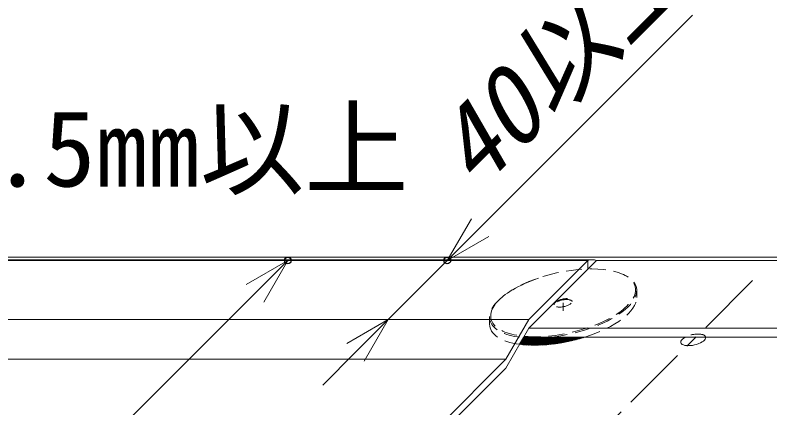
# Model space of a CAD drawing. Units: millimetres, scale not verified. Extents: x -840 to 840, y -594 to 594.
# Drawn here: x -162.8 to -49, y 308.7 to 368 of the extents above; entities that cross this region are included whole.
import ezdxf
from ezdxf.enums import TextEntityAlignment as Align

# ---------------------------------------------------------------- set-up
doc = ezdxf.new("R2010")
doc.units = ezdxf.units.MM
doc.header["$LTSCALE"] = 2
doc.header["$PDMODE"] = 32
doc.header["$PDSIZE"] = 1
doc.linetypes.add('CHAIN1', pattern=[8, 5, -1, 1, -1])
doc.linetypes.add('DASHED1', pattern=[1.8, 1.2, -0.6])
for name, color, linetype, lineweight in [('0-2_文字', 5, 'Continuous', 9), ('0-4_0', 7, 'Continuous', 9), ('0-6_寸法線', 7, 'Continuous', 9), ('0-8_中心線', 2, 'CHAIN1', 9), ('0-B_部材(ﾋﾞｽ類)', 7, 'Continuous', 9), ('0-C_IBｼｰﾄ', 7, 'Continuous', 9), ('0-D_IBリキッド', 7, 'Continuous', 9), ('0-E_部材(積層鋼板)', 4, 'Continuous', 9)]:
    doc.layers.add(name, color=color, linetype=linetype, lineweight=lineweight)
doc.layers.add('1-1_Defpoints', color=7, linetype='Continuous')
doc.styles.add('ＭＳ ゴシック', font='')
doc.styles.get('ＭＳ ゴシック').set_extended_font_data('MS Gothic')

# ---------------------------------------------------------------- blocks, each defined once
blk = doc.blocks.new('_Open30')
at = {"layer": '0-4_0'}
blk.add_line((0, 0), (-2, 0), dxfattribs=at)
blk.add_lwpolyline([(-2, 0.5359), (0, 0), (-2, -0.5359)], dxfattribs=at)

msp = doc.modelspace()

# ---------------------------------------------------------------- linework, layer by layer
at = {"layer": '0-6_寸法線'}
for p, q in [((-92.689, 335.936), (-60.631, 367.995)), ((-104.116, 330.986), (-121.695, 330.986)), ((-106.541, 322.084), (-97.639, 330.986)), ((-90.038, 330.986), (-97.639, 330.986)), ((-234.947, 217.734), (-126.645, 326.036)), ((-98.94, 322.084), (-106.541, 322.084)), ((-111.491, 317.134), (-116.441, 312.185))]:
    msp.add_line(p, q, dxfattribs=at)
at = {"layer": '0-8_中心線'}
for p, q in [((-296.254, 83.309), (-51.124, 328.439)), ((-80.171, 323.392), (-80.171, 324.592))]:
    msp.add_line(p, q, dxfattribs=at)
at = {"layer": '0-B_部材(ﾋﾞｽ類)'}
msp.add_ellipse((-60.552, 319.011), major_axis=(-1.871, -0.415), ratio=0.414214, start_param=5.3115096, end_param=9.4136063, dxfattribs=at)
at = {"layer": '0-B_部材(ﾋﾞｽ類)', "color": 134, "linetype": 'DASHED1'}
msp.add_ellipse((-60.552, 319.011), major_axis=(-1.871, -0.415), ratio=0.414214, start_param=3.130421, end_param=5.3115096, dxfattribs=at)
at = {"layer": '0-C_IBｼｰﾄ'}
for p, q in [((191.938, 331.501), (-514.728, 331.501)), ((-76.443, 330.986), (-515.243, 330.986)), ((-85.346, 322.084), (-76.443, 330.986)), ((-85.346, 320.751), (-75.124, 330.973)), ((-76.443, 329.653), (-76.443, 330.986)), ((191.41, 330.973), (-75.124, 330.973)), ((-85.346, 322.084), (-524.146, 322.084)), ((-88.806, 316.09), (-85.346, 322.084)), ((-88.806, 314.757), (-85.346, 320.751)), ((181.188, 320.751), (-85.346, 320.751)), ((179.854, 319.417), (-86.115, 319.417)), ((-88.806, 316.09), (-530.139, 316.09)), ((-125.36, 279.536), (-88.806, 316.09)), ((-124.211, 279.352), (-88.806, 314.757))]:
    msp.add_line(p, q, dxfattribs=at)
at = {"layer": '0-D_IBリキッド'}
for p, q in [((-75.803, 331.087), (-515.142, 331.087)), ((-76.443, 329.653), (-75.124, 330.973))]:
    msp.add_line(p, q, dxfattribs=at)
msp.add_arc((-75.803, 329.013), 2.075, 70.8675, 107.96914, dxfattribs=at)
at = {"layer": '0-E_部材(積層鋼板)', "color": 134, "linetype": 'DASHED1'}
for p, q in [((-69.065, 326.481), (-69.065, 325.414)), ((-91.268, 322.437), (-91.268, 321.371))]:
    msp.add_line(p, q, dxfattribs=at)
at = {"layer": '0-E_部材(積層鋼板)'}
for p, q in [((-86.16, 319.34), (-86.738, 318.339)), ((-86.678, 318.332), (-85.706, 319.304)), ((-86.572, 318.627), (-85.882, 319.317)), ((-86.511, 318.311), (-85.528, 319.294)), ((-85.775, 318.242), (-86.421, 318.888)), ((-85.573, 318.229), (-86.352, 319.008)), ((-86.341, 318.292), (-85.348, 319.285)), ((-86.314, 319.073), (-86.056, 319.331)), ((-85.374, 318.219), (-86.283, 319.127)), ((-85.178, 318.211), (-86.214, 319.247)), ((-86.17, 318.275), (-85.167, 319.277)), ((-86.115, 319.336), (-86.145, 319.366)), ((-86.126, 319.337), (-86.045, 319.417)), ((-84.983, 318.205), (-86.115, 319.336)), ((-85.991, 319.325), (-86.083, 319.417)), ((-86.021, 319.328), (-85.932, 319.417)), ((-85.997, 318.259), (-84.984, 319.271)), ((-85.868, 319.316), (-85.969, 319.417)), ((-85.917, 319.319), (-85.819, 319.417)), ((-84.791, 318.201), (-85.908, 319.319)), ((-85.746, 319.307), (-85.856, 319.417)), ((-85.822, 318.245), (-84.799, 319.268)), ((-85.812, 319.312), (-85.706, 319.417)), ((-85.625, 319.299), (-85.743, 319.417)), ((-85.706, 319.304), (-85.593, 319.417)), ((-84.6, 318.199), (-85.705, 319.304)), ((-85.645, 318.234), (-84.613, 319.266)), ((-85.505, 319.292), (-85.63, 319.417)), ((-85.599, 319.298), (-85.48, 319.417)), ((-85.386, 319.286), (-85.517, 319.417)), ((-84.412, 318.199), (-85.505, 319.292)), ((-85.492, 319.291), (-85.366, 319.417)), ((-85.467, 318.224), (-84.424, 319.266)), ((-85.267, 319.281), (-85.404, 319.417)), ((-85.384, 319.286), (-85.253, 319.417)), ((-84.225, 318.201), (-85.307, 319.283)), ((-85.15, 319.277), (-85.291, 319.417)), ((-85.287, 318.215), (-84.235, 319.267)), ((-85.276, 319.281), (-85.14, 319.417)), ((-85.033, 319.273), (-85.177, 319.417)), ((-85.167, 319.277), (-85.027, 319.417)), ((-84.039, 318.204), (-85.111, 319.275)), ((-85.105, 318.208), (-84.043, 319.27)), ((-84.917, 319.27), (-85.064, 319.417)), ((-85.058, 319.274), (-84.914, 319.417)), ((-84.802, 319.268), (-84.951, 319.417)), ((-84.947, 319.271), (-84.801, 319.417)), ((-84.921, 318.204), (-83.849, 319.276)), ((-83.856, 318.209), (-84.917, 319.27)), ((-84.687, 319.267), (-84.838, 319.417)), ((-84.836, 319.269), (-84.688, 319.417)), ((-84.735, 318.2), (-83.653, 319.283)), ((-84.725, 319.267), (-84.574, 319.417)), ((-84.573, 319.266), (-84.725, 319.417)), ((-83.673, 318.215), (-84.725, 319.267)), ((-84.613, 319.266), (-84.461, 319.417)), ((-84.46, 319.265), (-84.612, 319.417)), ((-84.549, 318.199), (-83.456, 319.291)), ((-83.492, 318.223), (-84.535, 319.266)), ((-84.5, 319.265), (-84.348, 319.417)), ((-84.347, 319.266), (-84.499, 319.417)), ((-84.387, 319.266), (-84.235, 319.417)), ((-84.235, 319.267), (-84.386, 319.417)), ((-84.359, 318.199), (-83.257, 319.302)), ((-83.313, 318.232), (-84.347, 319.266)), ((-84.273, 319.267), (-84.122, 319.417)), ((-84.124, 319.269), (-84.272, 319.417)), ((-84.169, 318.202), (-83.056, 319.314)), ((-83.135, 318.243), (-84.161, 319.268)), ((-84.013, 319.271), (-84.159, 319.417)), ((-84.158, 319.268), (-84.009, 319.417)), ((-83.903, 319.274), (-84.046, 319.417)), ((-84.043, 319.27), (-83.896, 319.417)), ((-83.976, 318.205), (-82.853, 319.329)), ((-82.958, 318.254), (-83.976, 319.272)), ((-83.793, 319.277), (-83.933, 319.417)), ((-83.927, 319.273), (-83.783, 319.417)), ((-83.684, 319.281), (-83.82, 319.417)), ((-83.81, 319.277), (-83.669, 319.417)), ((-82.783, 318.267), (-83.793, 319.277)), ((-83.782, 318.211), (-82.649, 319.345)), ((-83.575, 319.286), (-83.707, 319.417)), ((-83.693, 319.281), (-83.556, 319.417)), ((-82.608, 318.281), (-83.611, 319.284)), ((-83.467, 319.29), (-83.594, 319.417)), ((-83.586, 318.219), (-82.442, 319.363)), ((-83.575, 319.286), (-83.443, 319.417)), ((-83.359, 319.296), (-83.48, 319.417)), ((-83.456, 319.291), (-83.33, 319.417)), ((-82.435, 318.297), (-83.431, 319.292)), ((-83.388, 318.228), (-82.233, 319.383)), ((-83.252, 319.302), (-83.367, 319.417)), ((-83.337, 319.297), (-83.217, 319.417)), ((-83.145, 319.308), (-83.254, 319.417)), ((-82.263, 318.313), (-83.252, 319.302)), ((-83.217, 319.304), (-83.104, 319.417)), ((-83.188, 318.239), (-82.022, 319.405)), ((-83.039, 319.315), (-83.141, 319.417)), ((-83.096, 319.312), (-82.991, 319.417)), ((-82.092, 318.331), (-83.074, 319.313)), ((-82.933, 319.323), (-83.028, 319.417)), ((-82.987, 318.252), (-81.821, 319.417)), ((-82.975, 319.319), (-82.877, 319.417)), ((-82.828, 319.33), (-82.915, 319.417)), ((-81.922, 318.349), (-82.898, 319.325)), ((-82.853, 319.329), (-82.764, 319.417)), ((-82.723, 319.338), (-82.802, 319.417)), ((-82.783, 318.267), (-81.633, 319.417)), ((-82.731, 319.338), (-82.651, 319.417)), ((-81.753, 318.369), (-82.723, 319.338)), ((-82.618, 319.347), (-82.688, 319.417)), ((-82.607, 319.348), (-82.538, 319.417)), ((-82.578, 318.284), (-81.444, 319.417)), ((-82.514, 319.356), (-82.575, 319.417)), ((-81.585, 318.39), (-82.549, 319.353)), ((-82.483, 319.359), (-82.425, 319.417)), ((-82.41, 319.366), (-82.462, 319.417)), ((-81.419, 318.412), (-82.376, 319.369)), ((-82.37, 318.303), (-81.256, 319.417)), ((-82.359, 319.371), (-82.312, 319.417)), ((-82.307, 319.376), (-82.349, 319.417)), ((-82.204, 319.386), (-82.236, 319.417)), ((-82.233, 319.383), (-82.199, 319.417)), ((-81.253, 318.434), (-82.204, 319.386)), ((-82.161, 318.323), (-81.067, 319.417)), ((-82.102, 319.396), (-82.123, 319.417)), ((-82.107, 319.396), (-82.085, 319.417)), ((-81.088, 318.458), (-82.034, 319.404)), ((-82, 319.408), (-82.01, 319.417)), ((-81.98, 319.41), (-81.972, 319.417)), ((-81.95, 318.346), (-80.879, 319.417)), ((-76.896, 319.417), (-81.909, 319.417)), ((-80.924, 318.483), (-81.859, 319.417)), ((-81.736, 318.371), (-80.69, 319.417)), ((-80.76, 318.508), (-81.67, 319.417)), ((-81.521, 318.398), (-80.502, 319.417)), ((-80.599, 318.534), (-81.482, 319.417)), ((-81.303, 318.427), (-80.313, 319.417)), ((-80.437, 318.561), (-81.293, 319.417)), ((-80.277, 318.59), (-81.105, 319.417)), ((-81.083, 318.458), (-80.124, 319.417)), ((-80.117, 318.618), (-80.916, 319.417)), ((-80.861, 318.492), (-79.936, 319.417)), ((-79.958, 318.648), (-80.727, 319.417)), ((-80.637, 318.528), (-79.747, 319.417)), ((-79.8, 318.679), (-80.539, 319.417)), ((-80.41, 318.566), (-79.559, 319.417)), ((-79.643, 318.71), (-80.35, 319.417)), ((-80.181, 318.607), (-79.37, 319.417)), ((-79.487, 318.742), (-80.162, 319.417)), ((-79.331, 318.775), (-79.973, 319.417)), ((-79.949, 318.65), (-79.182, 319.417)), ((-79.176, 318.809), (-79.785, 319.417)), ((-79.715, 318.696), (-78.993, 319.417)), ((-79.022, 318.843), (-79.596, 319.417)), ((-79.478, 318.744), (-78.804, 319.417)), ((-78.869, 318.879), (-79.407, 319.417)), ((-79.238, 318.795), (-78.616, 319.417)), ((-78.716, 318.915), (-79.219, 319.417)), ((-78.564, 318.951), (-79.03, 319.417)), ((-78.995, 318.85), (-78.427, 319.417)), ((-78.413, 318.989), (-78.842, 319.417)), ((-78.749, 318.907), (-78.239, 319.417)), ((-78.263, 319.027), (-78.653, 319.417)), ((-78.501, 318.967), (-78.05, 319.417)), ((-78.113, 319.066), (-78.465, 319.417)), ((-77.964, 319.106), (-78.276, 319.417)), ((-78.248, 319.031), (-77.862, 319.417)), ((-77.816, 319.146), (-78.088, 319.417)), ((-77.993, 319.098), (-77.673, 319.417)), ((-77.669, 319.187), (-77.899, 319.417)), ((-77.733, 319.169), (-77.485, 319.417)), ((-77.522, 319.229), (-77.71, 319.417)), ((-77.376, 319.272), (-77.522, 319.417)), ((-77.469, 319.244), (-77.296, 319.417)), ((-77.231, 319.315), (-77.333, 319.417)), ((-77.201, 319.324), (-77.107, 319.417)), ((-77.086, 319.359), (-77.145, 319.417)), ((-76.942, 319.403), (-76.956, 319.417)), ((-76.929, 319.407), (-76.919, 319.417)), ((-86.61, 318.323), (-86.697, 318.41)), ((-86.396, 318.298), (-86.628, 318.53)), ((-86.186, 318.276), (-86.559, 318.649)), ((-85.979, 318.258), (-86.49, 318.769))]:
    msp.add_line(p, q, dxfattribs=at)
msp.add_lwpolyline([(-81.909, 319.417), (-86.115, 319.417), (-86.16, 319.34)], dxfattribs=at)
at = {"layer": '0-E_部材(積層鋼板)', "color": 134, "linetype": 'DASHED1'}
for major_axis in [(-10.885, -2.413), (-1.361, -0.302)]:
    msp.add_ellipse((-80.166, 324.592), major_axis=major_axis, ratio=0.414214, dxfattribs=at)
at = {"layer": '0-E_部材(積層鋼板)'}
for centre, major_axis, start_param, end_param in [((-80.171, 324.459), (11.055, 2.451), 1.8195971, 2.2322209), ((-80.171, 323.392), (-11.055, -2.451), 0.8462241, 1.7786018), ((-80.171, 324.459), (-11.055, -2.451), 0.9093718, 1.3219955)]:
    msp.add_ellipse(centre, major_axis=major_axis, ratio=0.414214, start_param=start_param, end_param=end_param, dxfattribs=at)
at = {"layer": '0-E_部材(積層鋼板)', "color": 134, "linetype": 'DASHED1'}
for centre, major_axis, start_param, end_param in [((-80.166, 324.459), (-11.055, -2.451), 1.3219955, 3.6464624), ((-80.166, 324.459), (-11.055, -2.451), 5.5951713, 7.1921369), ((-80.166, 324.459), (-1.361, -0.302), 3.1634857, 6.078148), ((-80.166, 323.392), (-11.055, -2.451), 1.7786018, 3.0500205), ((-80.166, 323.392), (-11.055, -2.451), 6.1916132, 7.12898)]:
    msp.add_ellipse(centre, major_axis=major_axis, ratio=0.414214, start_param=start_param, end_param=end_param, dxfattribs=at)
at = {"layer": '0-E_部材(積層鋼板)', "color": 7}
for centre, start_param, end_param in [((-80.171, 323.392), 0.8462241, 1.7786018), ((-80.171, 324.459), 0.9093718, 1.3219955)]:
    msp.add_ellipse(centre, major_axis=(-11.055, -2.451), ratio=0.414214, start_param=start_param, end_param=end_param, dxfattribs=at)
at = {"layer": '1-1_Defpoints'}
for p in [(-121.695, 330.986), (-97.639, 330.986)]:
    msp.add_point(p, dxfattribs=at)

# ---------------------------------------------------------------- block references
at = {"layer": '0-6_寸法線', "xscale": 3.5, "yscale": 3.5}
for p, rotation in [((-97.639, 330.986), 225), ((-121.695, 330.986), 45), ((-106.541, 322.084), 45)]:
    msp.add_blockref('_Open30', p, dxfattribs=dict(at, rotation=rotation))

# ---------------------------------------------------------------- texts
at = {"layer": '0-2_文字', "color": 7, "style": 'ＭＳ ゴシック'}
msp.add_text('サンタックIB-HWCシート 1.5㎜以上', height=11.54, dxfattribs=at).set_placement((-355.139, 338.684), align=Align.BOTTOM_LEFT)
at = {"layer": '0-6_寸法線', "style": 'ＭＳ ゴシック', "oblique": 15}
msp.add_text('40以上', height=11.54, rotation=45, dxfattribs=at).set_placement((-90.561, 338.682), align=Align.BOTTOM_LEFT)

doc.saveas('drawing.dxf')
